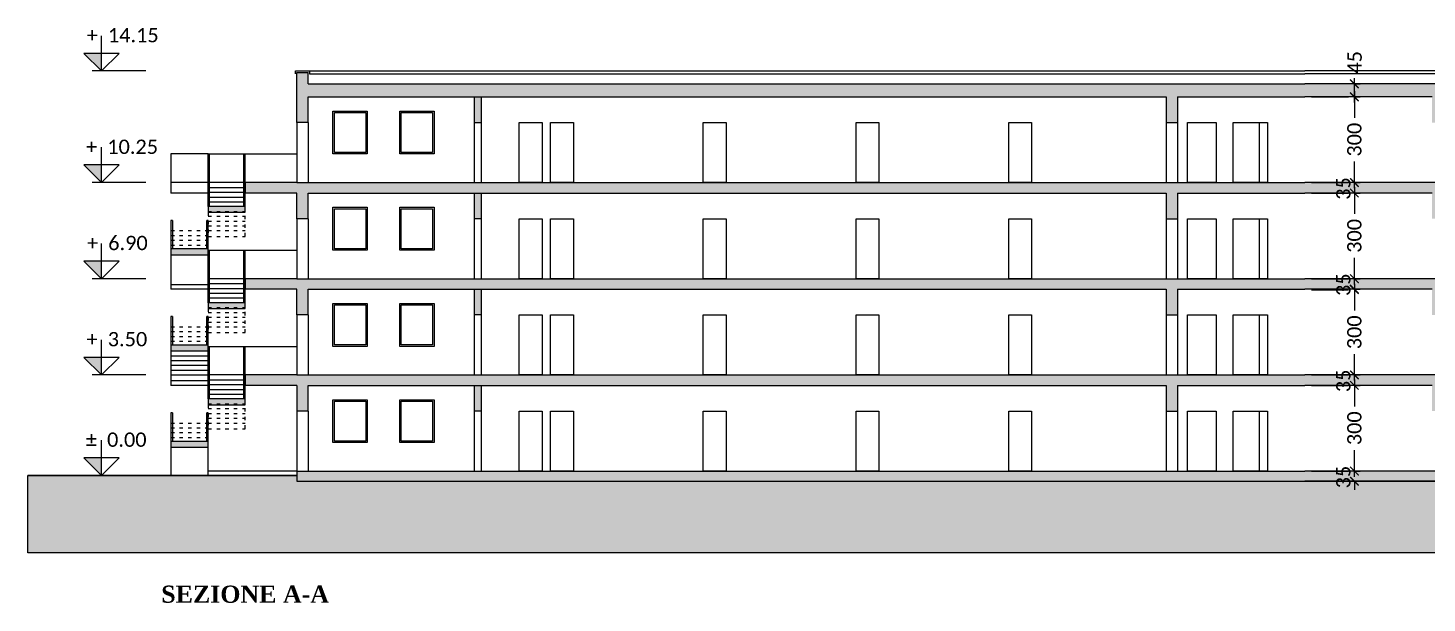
# Model space of a CAD drawing. Header units: inches. Extents: x 151 to 242, y -106 to 63.
# Drawn here: x 152.59 to 201.51, y -49.43 to -29.32 of the extents above; entities that cross this region are included whole.
import ezdxf

# ---------------------------------------------------------------- set-up
doc = ezdxf.new("R2010")
doc.units = ezdxf.units.IN
doc.header["$MEASUREMENT"] = 0
doc.header["$PDMODE"] = 35
doc.linetypes.add('ACAD_ISO03W100', pattern=[30, 12, -18])
for name, color, linetype in [('Muri', 7, 'Continuous'), ('Proiezioni', 7, 'Continuous'), ('Proiezioni leggere', 252, 'Continuous'), ('Quote', 7, 'Continuous'), ('Retini', 252, 'Continuous'), ('Sezioni pesanti', 3, 'Continuous')]:
    doc.layers.add(name, color=color, linetype=linetype)
doc.styles.add('Calibri', font='Calibri.ttf')
doc.dimstyles.new('Quote 1 a 100', dxfattribs={"dimtxt": 0.5, "dimasz": 0.3, "dimexe": 0.2, "dimexo": 1.5, "dimgap": 0.2, "dimtad": 0, "dimdec": 0, "dimlfac": 100, "dimrnd": 5, "dimzin": 0, "dimtxsty": 'Calibri', "dimblk": 'ARCHTICK', "dimcen": 0.09, "dimdle": 0.2, "dimclrd": 256, "dimclre": 256, "dimclrt": 256, "dimadec": 0, "dimazin": 0, "dimtfac": 1, "dimtdec": 0, "dimtofl": 0, "dimtmove": 1, "dimatfit": 2, "dimldrblk": 'ARCHTICK', "dimfxl": 1, "dimtolj": 1, "dimtzin": 0, "dimarcsym": 0})

# ---------------------------------------------------------------- blocks, each defined once
blk = doc.blocks.new('Quota alzato')
at = {"layer": 'Quote'}
h = blk.add_hatch(color=256, dxfattribs=at)
h.dxf.hatch_style = 1
h.paths.add_polyline_path([(-0.616, 0.616), (0, 0), (0, 0.616)])
for points in [[(0, 0), (0, 1.233)], [(0, 0), (0.616, 0.616), (-0.616, 0.616), (0, 0)]]:
    blk.add_lwpolyline(points, dxfattribs=at)
blk = doc.blocks.new('_ArchTick')
at = {"color": 0, "linetype": 'ByBlock', "const_width": 0.15}
blk.add_lwpolyline([(-0.5, -0.5), (0.5, 0.5)], dxfattribs=at)
blk = doc.blocks.new('*D92')
at = {"layer": 'Defpoints', "color": 0, "transparency": 16777216}
for p in [(198.97, -38.471), (198.97, -41.454), (198.97, -41.454)]:
    blk.add_point(p, dxfattribs=at)
at = {"layer": 'Quote', "lineweight": -2, "transparency": 16777216}
for p, q in [((197.47, -38.471), (198.77, -38.471)), ((198.97, -38.271), (198.97, -39.197)), ((198.97, -41.654), (198.97, -40.728)), ((197.47, -41.454), (198.77, -41.454))]:
    blk.add_line(p, q, dxfattribs=at)
at = {"layer": 'Quote', "lineweight": -2, "transparency": 16777216, "xscale": 0.3, "yscale": 0.3, "zscale": 0.3}
for p, rotation in [((198.97, -38.471), 90), ((198.97, -41.454), 270)]:
    blk.add_blockref('_ArchTick', p, dxfattribs=dict(at, rotation=rotation))
at = {"layer": 'Quote', "transparency": 16777216, "insert": (198.97, -39.963), "char_height": 0.5, "attachment_point": 5, "rotation": 90, "style": 'Calibri'}
blk.add_mtext('\\A1;300', dxfattribs=at)
blk = doc.blocks.new('*D93')
at = {"layer": 'Defpoints', "color": 0, "transparency": 16777216}
for p in [(198.97, -35.089), (198.97, -35.089), (198.97, -38.089)]:
    blk.add_point(p, dxfattribs=at)
at = {"layer": 'Quote', "lineweight": -2, "transparency": 16777216}
for p, q in [((197.47, -35.089), (198.77, -35.089)), ((198.97, -34.889), (198.97, -35.823)), ((198.97, -38.289), (198.97, -37.354)), ((197.47, -38.089), (198.77, -38.089))]:
    blk.add_line(p, q, dxfattribs=at)
at = {"layer": 'Quote', "lineweight": -2, "transparency": 16777216, "xscale": 0.3, "yscale": 0.3, "zscale": 0.3}
for p, rotation in [((198.97, -35.089), 90), ((198.97, -38.089), 270)]:
    blk.add_blockref('_ArchTick', p, dxfattribs=dict(at, rotation=rotation))
at = {"layer": 'Quote', "transparency": 16777216, "insert": (198.97, -36.589), "char_height": 0.5, "attachment_point": 5, "rotation": 90, "style": 'Calibri'}
blk.add_mtext('\\A1;300', dxfattribs=at)
blk = doc.blocks.new('*D94')
at = {"layer": 'Defpoints', "color": 0, "transparency": 16777216}
for p in [(198.97, -41.819), (198.97, -44.819), (198.97, -44.819)]:
    blk.add_point(p, dxfattribs=at)
at = {"layer": 'Quote', "lineweight": -2, "transparency": 16777216}
for p, q in [((197.47, -41.819), (198.77, -41.819)), ((198.97, -41.619), (198.97, -42.553)), ((198.97, -45.019), (198.97, -44.084)), ((197.47, -44.819), (198.77, -44.819))]:
    blk.add_line(p, q, dxfattribs=at)
at = {"layer": 'Quote', "lineweight": -2, "transparency": 16777216, "xscale": 0.3, "yscale": 0.3, "zscale": 0.3}
for p, rotation in [((198.97, -41.819), 90), ((198.97, -44.819), 270)]:
    blk.add_blockref('_ArchTick', p, dxfattribs=dict(at, rotation=rotation))
at = {"layer": 'Quote', "transparency": 16777216, "insert": (198.97, -43.319), "char_height": 0.5, "attachment_point": 5, "rotation": 90, "style": 'Calibri'}
blk.add_mtext('\\A1;300', dxfattribs=at)
blk = doc.blocks.new('*D95')
at = {"layer": 'Defpoints', "color": 0, "transparency": 16777216}
for p in [(198.97, -31.724), (198.97, -34.724), (198.97, -34.724)]:
    blk.add_point(p, dxfattribs=at)
at = {"layer": 'Quote', "lineweight": -2, "transparency": 16777216}
for p, q in [((197.47, -31.724), (198.77, -31.724)), ((198.97, -31.524), (198.97, -32.458)), ((198.97, -34.924), (198.97, -33.989)), ((197.47, -34.724), (198.77, -34.724))]:
    blk.add_line(p, q, dxfattribs=at)
at = {"layer": 'Quote', "lineweight": -2, "transparency": 16777216, "xscale": 0.3, "yscale": 0.3, "zscale": 0.3}
for p, rotation in [((198.97, -31.724), 90), ((198.97, -34.724), 270)]:
    blk.add_blockref('_ArchTick', p, dxfattribs=dict(at, rotation=rotation))
at = {"layer": 'Quote', "transparency": 16777216, "insert": (198.97, -33.224), "char_height": 0.5, "attachment_point": 5, "rotation": 90, "style": 'Calibri'}
blk.add_mtext('\\A1;300', dxfattribs=at)
blk = doc.blocks.new('*D96')
at = {"layer": 'Defpoints', "color": 0, "transparency": 16777216}
for p in [(197.47, -31.269), (198.97, -31.269), (197.47, -31.724)]:
    blk.add_point(p, dxfattribs=at)
at = {"layer": 'Quote', "lineweight": -2, "transparency": 16777216}
for p, q in [((198.97, -31.924), (198.97, -31.069)), ((198.97, -31.269), (199.17, -31.269)), ((198.97, -31.724), (199.17, -31.724))]:
    blk.add_line(p, q, dxfattribs=at)
at = {"layer": 'Quote', "lineweight": -2, "transparency": 16777216, "xscale": 0.3, "yscale": 0.3, "zscale": 0.3}
for p, rotation in [((198.97, -31.269), 90), ((198.97, -31.724), 270)]:
    blk.add_blockref('_ArchTick', p, dxfattribs=dict(at, rotation=rotation))
at = {"layer": 'Quote', "transparency": 16777216, "insert": (198.981, -30.518), "char_height": 0.5, "attachment_point": 5, "rotation": 90, "style": 'Calibri'}
blk.add_mtext('\\A1;45', dxfattribs=at)
blk = doc.blocks.new('*D88')
at = {"layer": 'Defpoints', "color": 0, "transparency": 16777216}
for p in [(197.47, -34.724), (198.97, -34.724), (197.47, -35.089)]:
    blk.add_point(p, dxfattribs=at)
at = {"layer": 'Quote', "lineweight": -2, "transparency": 16777216}
for p, q in [((198.97, -34.724), (198.97, -34.424)), ((198.97, -34.724), (199.17, -34.724)), ((198.97, -35.089), (199.17, -35.089)), ((198.97, -35.089), (198.97, -35.389))]:
    blk.add_line(p, q, dxfattribs=at)
at = {"layer": 'Quote', "lineweight": -2, "transparency": 16777216, "xscale": 0.3, "yscale": 0.3, "zscale": 0.3}
for p, rotation in [((198.97, -34.724), 270), ((198.97, -35.089), 90)]:
    blk.add_blockref('_ArchTick', p, dxfattribs=dict(at, rotation=rotation))
at = {"layer": 'Quote', "transparency": 16777216, "insert": (198.585, -34.932), "char_height": 0.5, "attachment_point": 5, "rotation": 90, "style": 'Calibri'}
blk.add_mtext('\\A1;35', dxfattribs=at)
blk = doc.blocks.new('*D89')
at = {"layer": 'Defpoints', "color": 0, "transparency": 16777216}
for p in [(197.47, -38.089), (198.97, -38.089), (197.47, -38.454)]:
    blk.add_point(p, dxfattribs=at)
at = {"layer": 'Quote', "lineweight": -2, "transparency": 16777216}
for p, q in [((198.97, -38.089), (198.97, -37.789)), ((198.97, -38.089), (199.17, -38.089)), ((198.97, -38.454), (199.17, -38.454)), ((198.97, -38.454), (198.97, -38.754))]:
    blk.add_line(p, q, dxfattribs=at)
at = {"layer": 'Quote', "lineweight": -2, "transparency": 16777216, "xscale": 0.3, "yscale": 0.3, "zscale": 0.3}
for p, rotation in [((198.97, -38.089), 270), ((198.97, -38.454), 90)]:
    blk.add_blockref('_ArchTick', p, dxfattribs=dict(at, rotation=rotation))
at = {"layer": 'Quote', "transparency": 16777216, "insert": (198.585, -38.297), "char_height": 0.5, "attachment_point": 5, "rotation": 90, "style": 'Calibri'}
blk.add_mtext('\\A1;35', dxfattribs=at)
blk = doc.blocks.new('*D90')
at = {"layer": 'Defpoints', "color": 0, "transparency": 16777216}
for p in [(197.47, -41.454), (198.97, -41.454), (197.47, -41.819)]:
    blk.add_point(p, dxfattribs=at)
at = {"layer": 'Quote', "lineweight": -2, "transparency": 16777216}
for p, q in [((198.97, -41.454), (198.97, -41.154)), ((198.97, -41.454), (199.17, -41.454)), ((198.97, -41.819), (199.17, -41.819)), ((198.97, -41.819), (198.97, -42.119))]:
    blk.add_line(p, q, dxfattribs=at)
at = {"layer": 'Quote', "lineweight": -2, "transparency": 16777216, "xscale": 0.3, "yscale": 0.3, "zscale": 0.3}
for p, rotation in [((198.97, -41.454), 270), ((198.97, -41.819), 90)]:
    blk.add_blockref('_ArchTick', p, dxfattribs=dict(at, rotation=rotation))
at = {"layer": 'Quote', "transparency": 16777216, "insert": (198.585, -41.662), "char_height": 0.5, "attachment_point": 5, "rotation": 90, "style": 'Calibri'}
blk.add_mtext('\\A1;35', dxfattribs=at)
blk = doc.blocks.new('*D91')
at = {"layer": 'Defpoints', "color": 0, "transparency": 16777216}
for p in [(197.47, -44.819), (198.97, -44.819), (197.47, -45.174)]:
    blk.add_point(p, dxfattribs=at)
at = {"layer": 'Quote', "lineweight": -2, "transparency": 16777216}
for p, q in [((198.97, -44.819), (198.97, -44.519)), ((198.97, -44.819), (199.17, -44.819)), ((198.97, -45.174), (199.17, -45.174)), ((198.97, -45.174), (198.97, -45.474))]:
    blk.add_line(p, q, dxfattribs=at)
at = {"layer": 'Quote', "lineweight": -2, "transparency": 16777216, "xscale": 0.3, "yscale": 0.3, "zscale": 0.3}
for p, rotation in [((198.97, -44.819), 270), ((198.97, -45.174), 90)]:
    blk.add_blockref('_ArchTick', p, dxfattribs=dict(at, rotation=rotation))
at = {"layer": 'Quote', "transparency": 16777216, "insert": (198.585, -45.027), "char_height": 0.5, "attachment_point": 5, "rotation": 90, "style": 'Calibri'}
blk.add_mtext('\\A1;35', dxfattribs=at)

msp = doc.modelspace()

# ---------------------------------------------------------------- hatches: boundary and pattern name
at = {"layer": 'Retini'}
h = msp.add_hatch(color=256, dxfattribs=at)
h.dxf.hatch_style = 1
h.paths.add_polyline_path([(197.235, -31.269), (162.385, -31.269), (162.385, -30.869), (161.985, -30.869), (161.985, -32.624), (162.385, -32.624), (162.385, -31.724), (192.385, -31.724), (192.385, -32.624), (192.785, -32.624), (192.785, -31.724), (197.235, -31.724)])
h.paths.add_polyline_path([(197.235, -34.724), (161.985, -34.724), (160.185, -34.724), (160.185, -35.089), (161.985, -35.089), (161.985, -35.989), (162.385, -35.989), (162.385, -35.089), (192.385, -35.089), (192.385, -35.989), (192.785, -35.989), (192.785, -35.089), (197.235, -35.089)])
h.paths.add_polyline_path([(197.235, -38.089), (161.985, -38.089), (160.185, -38.089), (160.185, -38.454), (161.985, -38.454), (161.985, -39.354), (162.385, -39.354), (162.385, -38.454), (192.385, -38.454), (192.385, -39.354), (192.785, -39.354), (192.785, -38.454), (197.235, -38.454)])
h.paths.add_polyline_path([(197.235, -41.454), (161.985, -41.454), (160.185, -41.454), (160.185, -41.819), (161.985, -41.819), (161.985, -42.719), (162.385, -42.719), (162.385, -41.819), (192.385, -41.819), (192.385, -42.719), (192.785, -42.719), (192.785, -41.819), (197.235, -41.819)])
h.paths.add_polyline_path([(197.235, -44.819), (161.985, -44.819), (161.985, -45.174), (197.235, -45.174)])
h.paths.add_polyline_path([(168.433, -41.819), (168.183, -41.819), (168.183, -42.719), (168.433, -42.719)], flags=17)
h.paths.add_polyline_path([(168.433, -38.454), (168.183, -38.454), (168.183, -39.354), (168.433, -39.354)], flags=17)
h.paths.add_polyline_path([(168.433, -31.724), (168.183, -31.724), (168.183, -32.624), (168.433, -32.624)], flags=17)
h.paths.add_polyline_path([(168.433, -35.089), (168.183, -35.089), (168.183, -35.989), (168.433, -35.989)], flags=17)
h.paths.add_polyline_path([(158.885, -37.048), (157.585, -37.048), (157.585, -37.248), (158.885, -37.248)])
h.paths.add_polyline_path([(160.185, -35.565), (158.885, -35.565), (158.885, -35.733), (160.185, -35.733)])
h.paths.add_polyline_path([(160.185, -35.733), (158.885, -35.733), (158.885, -35.765), (160.185, -35.765)])
h.paths.add_polyline_path([(160.185, -38.93), (158.885, -38.93), (158.885, -39.098), (160.185, -39.098)])
h.paths.add_polyline_path([(160.185, -39.098), (158.885, -39.098), (158.885, -39.13), (160.185, -39.13)])
h.paths.add_polyline_path([(158.885, -40.413), (157.585, -40.413), (157.585, -40.613), (158.885, -40.613)])
h.paths.add_polyline_path([(160.185, -42.295), (158.885, -42.295), (158.885, -42.463), (160.185, -42.463)])
h.paths.add_polyline_path([(160.185, -42.463), (158.885, -42.463), (158.885, -42.495), (160.185, -42.495)])
h.paths.add_polyline_path([(158.885, -43.778), (157.585, -43.778), (157.585, -43.978), (158.885, -43.978)])
h = msp.add_hatch(color=256, dxfattribs=at)
h.dxf.hatch_style = 1
h.paths.add_polyline_path([(197.235, -31.269), (232.085, -31.269), (232.085, -30.869), (232.485, -30.869), (232.485, -32.624), (232.085, -32.624), (232.085, -31.724), (202.085, -31.724), (202.085, -32.624), (201.685, -32.624), (201.685, -31.724), (197.235, -31.724)])
h.paths.add_polyline_path([(197.235, -34.724), (232.485, -34.724), (234.285, -34.724), (234.285, -35.089), (232.485, -35.089), (232.485, -35.989), (232.085, -35.989), (232.085, -35.089), (202.085, -35.089), (202.085, -35.989), (201.685, -35.989), (201.685, -35.089), (197.235, -35.089)])
h.paths.add_polyline_path([(197.235, -38.089), (232.485, -38.089), (234.285, -38.089), (234.285, -38.454), (232.485, -38.454), (232.485, -39.354), (232.085, -39.354), (232.085, -38.454), (202.085, -38.454), (202.085, -39.354), (201.685, -39.354), (201.685, -38.454), (197.235, -38.454)])
h.paths.add_polyline_path([(197.235, -41.454), (232.485, -41.454), (234.285, -41.454), (234.285, -41.819), (232.485, -41.819), (232.485, -42.719), (232.085, -42.719), (232.085, -41.819), (202.085, -41.819), (202.085, -42.719), (201.685, -42.719), (201.685, -41.819), (197.235, -41.819)])
h.paths.add_polyline_path([(197.235, -44.819), (232.485, -44.819), (232.485, -45.174), (197.235, -45.174)])
h.paths.add_polyline_path([(226.038, -41.819), (226.288, -41.819), (226.288, -42.719), (226.038, -42.719)], flags=17)
h.paths.add_polyline_path([(226.038, -38.454), (226.288, -38.454), (226.288, -39.354), (226.038, -39.354)], flags=17)
h.paths.add_polyline_path([(226.038, -31.724), (226.288, -31.724), (226.288, -32.624), (226.038, -32.624)], flags=17)
h.paths.add_polyline_path([(226.038, -35.089), (226.288, -35.089), (226.288, -35.989), (226.038, -35.989)], flags=17)
h.paths.add_polyline_path([(235.585, -37.048), (236.885, -37.048), (236.885, -37.248), (235.585, -37.248)])
h.paths.add_polyline_path([(234.285, -35.565), (235.585, -35.565), (235.585, -35.733), (234.285, -35.733)])
h.paths.add_polyline_path([(234.285, -35.733), (235.585, -35.733), (235.585, -35.765), (234.285, -35.765)])
h.paths.add_polyline_path([(234.285, -38.93), (235.585, -38.93), (235.585, -39.098), (234.285, -39.098)])
h.paths.add_polyline_path([(234.285, -39.098), (235.585, -39.098), (235.585, -39.13), (234.285, -39.13)])
h.paths.add_polyline_path([(235.585, -40.413), (236.885, -40.413), (236.885, -40.613), (235.585, -40.613)])
h.paths.add_polyline_path([(234.285, -42.295), (235.585, -42.295), (235.585, -42.463), (234.285, -42.463)])
h.paths.add_polyline_path([(234.285, -42.463), (235.585, -42.463), (235.585, -42.495), (234.285, -42.495)])
h.paths.add_polyline_path([(235.585, -43.778), (236.885, -43.778), (236.885, -43.978), (235.585, -43.978)])
h = msp.add_hatch(color=250, dxfattribs=at)
h.dxf.hatch_style = 1
h.paths.add_polyline_path([(152.585, -44.969), (161.985, -44.969), (161.985, -45.174), (232.485, -45.174), (232.485, -44.969), (241.885, -44.969), (241.885, -47.674), (152.585, -47.674)])

# ---------------------------------------------------------------- linework, layer by layer
at = {"layer": 'Muri'}
for p, q in [((161.985, -32.624), (161.985, -30.869)), ((161.985, -30.869), (162.385, -30.869)), ((162.385, -31.269), (162.385, -30.869)), ((162.385, -31.269), (197.235, -31.269)), ((232.085, -31.269), (197.235, -31.269)), ((162.385, -32.624), (162.385, -31.724)), ((162.385, -31.724), (192.385, -31.724)), ((168.183, -31.724), (168.183, -32.624)), ((168.433, -31.724), (168.433, -32.624)), ((192.385, -31.724), (192.385, -32.624)), ((192.785, -31.724), (192.785, -32.624)), ((192.785, -31.724), (197.235, -31.724)), ((201.685, -31.724), (197.235, -31.724)), ((162.385, -32.624), (161.985, -32.624)), ((168.183, -32.624), (168.433, -32.624)), ((192.385, -32.624), (192.785, -32.624)), ((161.985, -34.724), (160.185, -34.724)), ((160.185, -34.724), (160.185, -35.089)), ((160.185, -35.089), (160.185, -34.724)), ((161.985, -34.724), (197.235, -34.724)), ((232.485, -34.724), (197.235, -34.724)), ((161.985, -35.089), (160.185, -35.089)), ((161.985, -35.989), (161.985, -35.089)), ((162.385, -35.089), (192.385, -35.089)), ((162.385, -35.989), (162.385, -35.089)), ((168.183, -35.089), (168.183, -35.989)), ((168.433, -35.089), (168.433, -35.989)), ((192.385, -35.089), (192.385, -35.989)), ((192.785, -35.089), (192.785, -35.989)), ((192.785, -35.089), (197.235, -35.089)), ((201.685, -35.089), (197.235, -35.089)), ((162.385, -35.989), (161.985, -35.989)), ((168.433, -35.989), (168.183, -35.989)), ((192.385, -35.989), (192.785, -35.989)), ((161.985, -38.089), (160.185, -38.089)), ((160.185, -38.089), (160.185, -38.454)), ((160.185, -38.454), (160.185, -38.089)), ((161.985, -38.089), (197.235, -38.089)), ((232.485, -38.089), (197.235, -38.089)), ((161.985, -38.454), (160.185, -38.454)), ((161.985, -39.354), (161.985, -38.454)), ((162.385, -38.454), (192.385, -38.454)), ((162.385, -39.354), (162.385, -38.454)), ((168.183, -38.454), (168.183, -39.354)), ((168.433, -38.454), (168.433, -39.354)), ((192.385, -38.454), (192.385, -39.354)), ((192.785, -38.454), (192.785, -39.354)), ((192.785, -38.454), (197.235, -38.454)), ((201.685, -38.454), (197.235, -38.454)), ((162.385, -39.354), (161.985, -39.354)), ((168.433, -39.354), (168.183, -39.354)), ((192.385, -39.354), (192.785, -39.354)), ((161.985, -41.454), (160.185, -41.454)), ((160.185, -41.454), (160.185, -41.819)), ((160.185, -41.454), (160.185, -41.819)), ((160.185, -41.819), (160.185, -41.454)), ((161.985, -41.454), (197.235, -41.454)), ((232.485, -41.454), (197.235, -41.454)), ((161.985, -41.819), (160.185, -41.819)), ((161.985, -41.819), (161.985, -42.719)), ((162.385, -41.819), (192.385, -41.819)), ((162.385, -42.719), (162.385, -41.819)), ((168.183, -41.819), (168.183, -42.719)), ((168.433, -41.819), (168.433, -42.719)), ((192.385, -41.819), (192.385, -42.719)), ((192.785, -41.819), (197.235, -41.819)), ((192.785, -41.819), (192.785, -42.719)), ((201.685, -41.819), (197.235, -41.819)), ((162.385, -42.719), (161.985, -42.719)), ((168.433, -42.719), (168.183, -42.719)), ((192.385, -42.719), (192.785, -42.719)), ((161.985, -44.819), (197.235, -44.819)), ((161.985, -44.819), (161.985, -45.174)), ((232.485, -44.819), (197.235, -44.819)), ((161.985, -45.174), (197.235, -45.174)), ((232.485, -45.174), (197.235, -45.174))]:
    msp.add_line(p, q, dxfattribs=at)
for points in [[(158.885, -35.765), (160.185, -35.765), (160.185, -35.565), (158.885, -35.565)], [(157.585, -37.248), (158.885, -37.248), (158.885, -37.048), (157.585, -37.048)], [(158.885, -39.13), (160.185, -39.13), (160.185, -38.93), (158.885, -38.93)], [(157.585, -40.613), (158.885, -40.613), (158.885, -40.413), (157.585, -40.413)], [(158.885, -42.495), (160.185, -42.495), (160.185, -42.295), (158.885, -42.295)], [(157.585, -43.978), (158.885, -43.978), (158.885, -43.778), (157.585, -43.778)]]:
    msp.add_lwpolyline(points, close=True, dxfattribs=at)
at = {"layer": 'Proiezioni'}
for p, q in [((161.985, -32.624), (161.985, -34.724)), ((162.385, -32.624), (162.385, -34.724)), ((168.183, -32.624), (168.183, -34.724)), ((168.433, -32.624), (168.433, -34.724)), ((192.385, -32.624), (192.385, -34.724)), ((192.785, -32.624), (192.785, -34.724)), ((158.885, -33.724), (157.585, -33.724)), ((157.585, -33.724), (157.585, -34.724)), ((158.885, -35.565), (158.885, -33.724)), ((158.885, -33.724), (158.935, -33.724)), ((158.935, -35.565), (158.935, -33.724)), ((158.935, -33.724), (160.135, -33.724)), ((160.135, -35.565), (160.135, -33.724)), ((160.135, -33.724), (160.185, -33.724)), ((160.185, -35.765), (160.185, -33.724)), ((160.185, -33.724), (161.985, -33.724)), ((157.585, -34.724), (157.585, -35.089)), ((158.885, -34.724), (157.585, -34.724)), ((158.885, -34.565), (158.935, -34.565)), ((160.135, -34.724), (158.935, -34.724)), ((160.135, -34.565), (160.185, -34.565)), ((158.885, -35.089), (157.585, -35.089)), ((158.935, -34.892), (160.135, -34.892)), ((158.935, -34.892), (160.135, -34.892)), ((158.935, -35.06), (160.135, -35.06)), ((158.935, -35.229), (160.135, -35.229)), ((158.935, -35.397), (160.135, -35.397)), ((157.635, -36.048), (157.585, -36.048)), ((157.585, -36.048), (157.585, -38.089)), ((157.635, -36.048), (157.635, -37.048)), ((158.835, -37.048), (158.835, -36.048)), ((158.885, -36.048), (158.835, -36.048)), ((158.885, -38.089), (158.885, -36.048)), ((161.985, -35.989), (161.985, -38.089)), ((162.385, -35.989), (162.385, -38.089)), ((168.183, -35.989), (168.183, -38.089)), ((168.433, -35.989), (168.433, -38.089)), ((192.385, -35.989), (192.385, -38.089)), ((192.785, -35.989), (192.785, -38.089)), ((157.585, -36.339), (157.585, -38.089)), ((158.885, -38.93), (158.885, -37.089)), ((158.885, -37.089), (158.935, -37.089)), ((158.935, -38.93), (158.935, -37.089)), ((158.935, -37.089), (160.135, -37.089)), ((160.135, -38.93), (160.135, -37.089)), ((160.135, -37.089), (160.185, -37.089)), ((160.185, -39.13), (160.185, -37.089)), ((160.185, -37.089), (161.985, -37.089)), ((157.585, -38.089), (157.585, -38.454)), ((158.885, -37.93), (158.935, -37.93)), ((160.135, -38.089), (158.935, -38.089)), ((160.135, -37.93), (160.185, -37.93)), ((157.585, -38.289), (158.885, -38.289)), ((158.885, -38.454), (157.585, -38.454)), ((158.935, -38.257), (160.135, -38.257)), ((158.935, -38.257), (160.135, -38.257)), ((158.935, -38.425), (160.135, -38.425)), ((158.935, -38.594), (160.135, -38.594)), ((158.935, -38.762), (160.135, -38.762)), ((157.635, -39.413), (157.585, -39.413)), ((157.585, -39.413), (157.585, -41.454)), ((157.635, -39.413), (157.635, -40.413)), ((158.835, -40.413), (158.835, -39.413)), ((158.885, -39.413), (158.835, -39.413)), ((158.885, -41.454), (158.885, -39.413)), ((161.985, -39.354), (161.985, -41.454)), ((162.385, -39.354), (162.385, -41.454)), ((168.183, -39.354), (168.183, -41.454)), ((168.433, -39.354), (168.433, -41.454)), ((192.385, -39.354), (192.385, -41.454)), ((192.785, -39.354), (192.785, -41.454)), ((157.585, -39.704), (157.585, -41.454)), ((158.885, -42.295), (158.885, -40.454)), ((158.885, -40.454), (158.935, -40.454)), ((158.935, -42.295), (158.935, -40.454)), ((158.935, -40.454), (160.135, -40.454)), ((160.135, -40.454), (160.185, -40.454)), ((160.135, -42.295), (160.135, -40.454)), ((160.185, -42.495), (160.185, -40.454)), ((160.185, -40.454), (161.985, -40.454)), ((157.585, -41.454), (157.585, -41.819)), ((158.885, -41.295), (158.935, -41.295)), ((160.135, -41.454), (158.935, -41.454)), ((160.135, -41.295), (160.185, -41.295)), ((157.585, -41.654), (158.885, -41.654)), ((158.885, -41.819), (157.585, -41.819)), ((158.935, -41.622), (160.135, -41.622)), ((158.935, -41.622), (160.135, -41.622)), ((158.935, -41.79), (160.135, -41.79)), ((158.935, -41.959), (160.135, -41.959)), ((158.935, -42.127), (160.135, -42.127)), ((157.635, -42.778), (157.585, -42.778)), ((157.585, -42.778), (157.585, -44.969)), ((157.635, -42.778), (157.635, -43.778)), ((158.835, -43.778), (158.835, -42.778)), ((158.885, -42.778), (158.835, -42.778)), ((158.885, -44.969), (158.885, -42.778)), ((161.985, -42.719), (161.985, -44.819)), ((162.385, -42.719), (162.385, -44.819)), ((168.183, -42.719), (168.183, -44.819)), ((168.433, -42.719), (168.433, -44.819)), ((192.385, -42.719), (192.385, -44.819)), ((192.785, -42.719), (192.785, -44.819)), ((157.585, -43.069), (157.585, -44.969)), ((161.985, -44.819), (158.885, -44.819))]:
    msp.add_line(p, q, dxfattribs=at)
msp.add_lwpolyline([(161.935, -30.919), (161.935, -30.819), (162.435, -30.819), (162.435, -30.919)], dxfattribs=at)
at = {"layer": 'Proiezioni leggere'}
for p, q in [((162.435, -30.819), (197.235, -30.819)), ((232.035, -30.819), (197.235, -30.819)), ((162.435, -30.919), (197.235, -30.919)), ((232.035, -30.919), (197.235, -30.919)), ((195.635, -32.624), (195.635, -34.724)), ((195.635, -35.989), (195.635, -38.089)), ((195.635, -39.354), (195.635, -41.454)), ((195.635, -42.719), (195.635, -44.819))]:
    msp.add_line(p, q, dxfattribs=at)
for points in [[(163.25, -32.224), (164.445, -32.224), (164.445, -33.724), (163.25, -33.724)], [(163.3, -32.274), (164.395, -32.274), (164.395, -33.674), (163.3, -33.674)], [(165.591, -32.224), (166.786, -32.224), (166.786, -33.724), (165.591, -33.724)], [(165.641, -32.274), (166.736, -32.274), (166.736, -33.674), (165.641, -33.674)], [(169.762, -32.624), (170.562, -32.624), (170.562, -34.724), (169.762, -34.724)], [(170.862, -32.624), (171.662, -32.624), (171.662, -34.724), (170.862, -34.724)], [(176.202, -32.624), (177.002, -32.624), (177.002, -34.724), (176.202, -34.724)], [(181.542, -32.624), (182.342, -32.624), (182.342, -34.724), (181.542, -34.724)], [(186.882, -32.624), (187.682, -32.624), (187.682, -34.724), (186.882, -34.724)], [(193.135, -32.624), (194.135, -32.624), (194.135, -34.724), (193.135, -34.724)], [(194.735, -32.624), (195.935, -32.624), (195.935, -34.724), (194.735, -34.724)], [(163.25, -35.589), (164.445, -35.589), (164.445, -37.089), (163.25, -37.089)], [(163.3, -35.639), (164.395, -35.639), (164.395, -37.039), (163.3, -37.039)], [(165.591, -35.589), (166.786, -35.589), (166.786, -37.089), (165.591, -37.089)], [(165.641, -35.639), (166.736, -35.639), (166.736, -37.039), (165.641, -37.039)], [(169.762, -35.989), (170.562, -35.989), (170.562, -38.089), (169.762, -38.089)], [(170.862, -35.989), (171.662, -35.989), (171.662, -38.089), (170.862, -38.089)], [(176.202, -35.989), (177.002, -35.989), (177.002, -38.089), (176.202, -38.089)], [(181.542, -35.989), (182.342, -35.989), (182.342, -38.089), (181.542, -38.089)], [(186.882, -35.989), (187.682, -35.989), (187.682, -38.089), (186.882, -38.089)], [(193.135, -35.989), (194.135, -35.989), (194.135, -38.089), (193.135, -38.089)], [(194.735, -35.989), (195.935, -35.989), (195.935, -38.089), (194.735, -38.089)], [(163.25, -38.954), (164.445, -38.954), (164.445, -40.454), (163.25, -40.454)], [(163.3, -39.004), (164.395, -39.004), (164.395, -40.404), (163.3, -40.404)], [(165.591, -38.954), (166.786, -38.954), (166.786, -40.454), (165.591, -40.454)], [(165.641, -39.004), (166.736, -39.004), (166.736, -40.404), (165.641, -40.404)], [(169.762, -39.354), (170.562, -39.354), (170.562, -41.454), (169.762, -41.454)], [(170.862, -39.354), (171.662, -39.354), (171.662, -41.454), (170.862, -41.454)], [(176.202, -39.354), (177.002, -39.354), (177.002, -41.454), (176.202, -41.454)], [(181.542, -39.354), (182.342, -39.354), (182.342, -41.454), (181.542, -41.454)], [(186.882, -39.354), (187.682, -39.354), (187.682, -41.454), (186.882, -41.454)], [(193.135, -39.354), (194.135, -39.354), (194.135, -41.454), (193.135, -41.454)], [(194.735, -39.354), (195.935, -39.354), (195.935, -41.454), (194.735, -41.454)], [(163.25, -42.319), (164.445, -42.319), (164.445, -43.819), (163.25, -43.819)], [(163.3, -42.369), (164.395, -42.369), (164.395, -43.769), (163.3, -43.769)], [(165.591, -42.319), (166.786, -42.319), (166.786, -43.819), (165.591, -43.819)], [(165.641, -42.369), (166.736, -42.369), (166.736, -43.769), (165.641, -43.769)], [(169.762, -42.719), (170.562, -42.719), (170.562, -44.819), (169.762, -44.819)], [(170.862, -42.719), (171.662, -42.719), (171.662, -44.819), (170.862, -44.819)], [(176.202, -42.719), (177.002, -42.719), (177.002, -44.819), (176.202, -44.819)], [(181.542, -42.719), (182.342, -42.719), (182.342, -44.819), (181.542, -44.819)], [(186.882, -42.719), (187.682, -42.719), (187.682, -44.819), (186.882, -44.819)], [(193.135, -42.719), (194.135, -42.719), (194.135, -44.819), (193.135, -44.819)], [(194.735, -42.719), (195.935, -42.719), (195.935, -44.819), (194.735, -44.819)]]:
    msp.add_lwpolyline(points, close=True, dxfattribs=at)
at = {"layer": 'Quote'}
for p, q in [((156.711, -30.819), (154.829, -30.819)), ((156.711, -34.724), (154.829, -34.724)), ((156.711, -38.089), (154.829, -38.089)), ((157.585, -40.781), (158.885, -40.781)), ((157.585, -40.949), (158.885, -40.949)), ((156.711, -41.454), (154.829, -41.454)), ((157.585, -41.117), (158.885, -41.117)), ((157.585, -41.286), (158.885, -41.286)), ((157.585, -41.454), (158.885, -41.454))]:
    msp.add_line(p, q, dxfattribs=at)
at = {"layer": 'Quote', "linetype": 'ACAD_ISO03W100', "ltscale": 0.01}
for p, q in [((158.885, -35.733), (160.185, -35.733)), ((158.885, -35.765), (158.885, -36.606)), ((158.885, -35.902), (160.185, -35.902)), ((158.885, -36.07), (160.185, -36.07)), ((160.185, -36.606), (160.185, -35.765)), ((157.585, -36.406), (158.885, -36.406)), ((157.585, -36.575), (158.885, -36.575)), ((158.885, -36.238), (160.185, -36.238)), ((158.885, -36.406), (160.185, -36.406)), ((158.885, -36.606), (160.185, -36.606)), ((157.585, -36.743), (158.885, -36.743)), ((157.585, -36.911), (158.885, -36.911)), ((158.885, -39.098), (160.185, -39.098)), ((158.885, -39.13), (158.885, -39.971)), ((160.185, -39.971), (160.185, -39.13)), ((158.885, -39.267), (160.185, -39.267)), ((158.885, -39.435), (160.185, -39.435)), ((158.885, -39.603), (160.185, -39.603)), ((157.585, -39.771), (158.885, -39.771)), ((157.585, -39.94), (158.885, -39.94)), ((157.585, -40.108), (158.885, -40.108)), ((158.885, -39.771), (160.185, -39.771)), ((158.885, -39.971), (160.185, -39.971)), ((157.585, -40.276), (158.885, -40.276)), ((158.885, -42.463), (160.185, -42.463)), ((158.885, -42.495), (158.885, -43.336)), ((160.185, -43.336), (160.185, -42.495)), ((158.885, -42.632), (160.185, -42.632)), ((158.885, -42.8), (160.185, -42.8)), ((158.885, -42.968), (160.185, -42.968)), ((157.585, -43.136), (158.885, -43.136)), ((157.585, -43.305), (158.885, -43.305)), ((157.585, -43.473), (158.885, -43.473)), ((158.885, -43.136), (160.185, -43.136)), ((158.885, -43.336), (160.185, -43.336)), ((157.585, -43.641), (158.885, -43.641))]:
    msp.add_line(p, q, dxfattribs=at)
at = {"layer": 'Retini', "color": 250}
msp.add_lwpolyline([(152.585, -44.969), (161.985, -44.969), (161.985, -45.174), (232.485, -45.174), (232.485, -44.969), (241.885, -44.969), (241.885, -47.674), (152.585, -47.674)], close=True, dxfattribs=at)
at = {"layer": 'Sezioni pesanti'}
msp.add_line((161.985, -44.969), (152.585, -44.969), dxfattribs=at)

# ---------------------------------------------------------------- block references
at = {"layer": 'Quote'}
for p in [(155.16, -30.819), (155.16, -34.724), (155.16, -38.089), (155.16, -41.454), (155.16, -44.969)]:
    msp.add_blockref('Quota alzato', p, dxfattribs=at)

# ---------------------------------------------------------------- texts
at = {"layer": 'Quote', "attachment_point": 1, "style": 'Calibri'}
for s, width, insert, char_height in [('\\pi0.27191;+  14.15', 3.02075, (154.367, -29.317), 0.5), ('\\pi0.27191;+  10.25', 3.02075, (154.345, -33.222), 0.5), ('\\pi0.46037;+  6.90', 3.02075, (154.19, -36.587), 0.5), ('\\pi0.46037;+  3.50', 3.02075, (154.173, -39.952), 0.5), ('\\pi0.46037;±  0.00', 3.02075, (154.15, -43.467), 0.5), ('{\\fTimes New Roman|b1|i0|c0|p18;SEZIONE A-A}', 10.28196, (157.246, -48.824), 0.6)]:
    msp.add_mtext_dynamic_manual_height_columns(s, width=width, gutter_width=1.75, heights=[0], dxfattribs=dict(at, insert=insert, char_height=char_height))

# ---------------------------------------------------------------- dimensions: what is measured, and where the dimension line sits
at = {"layer": 'Quote'}
for base, p1, p2, picture, middle in [((198.970209857, -31.268776884), (197.470209857, -31.723776884), (197.470209857, -31.268776884), '*D96', (198.980651836, -30.517988422)), ((198.970209857, -34.723776884), (197.470209857, -35.088776884), (197.470209857, -34.723776884), '*D88', (198.585159201, -34.932210499)), ((198.970209857, -38.088776884), (197.470209857, -38.453776884), (197.470209857, -38.088776884), '*D89', (198.585159201, -38.297210499)), ((198.970209857, -41.453776884), (197.470209857, -41.818776884), (197.470209857, -41.453776884), '*D90', (198.585159201, -41.662210499)), ((198.970209857, -44.818776884), (197.470209857, -45.173776884), (197.470209857, -44.818776884), '*D91', (198.585159201, -45.027210499))]:
    dim = msp.add_linear_dim(base=base, p1=p1, p2=p2, angle=90, dimstyle='Quote 1 a 100', dxfattribs=at)
    dim.commit()
    dim.dimension.update_dxf_attribs({"geometry": picture, "text_midpoint": middle, "dimtype": 160})
for base, p1, p2, picture, middle in [((198.97, -34.724), (198.97, -31.724), (198.97, -34.724), '*D95', (198.97, -33.224)), ((198.97, -35.089), (198.97, -38.089), (198.97, -35.089), '*D93', (198.97, -36.589)), ((198.97, -41.454), (198.97, -38.471), (198.97, -41.454), '*D92', (198.97, -39.963)), ((198.97, -44.819), (198.97, -41.819), (198.97, -44.819), '*D94', (198.97, -43.319))]:
    dim = msp.add_linear_dim(base=base, p1=p1, p2=p2, angle=90, dimstyle='Quote 1 a 100', dxfattribs=at)
    dim.commit()
    dim.dimension.update_dxf_attribs({"geometry": picture, "text_midpoint": middle})

doc.saveas('drawing.dxf')
